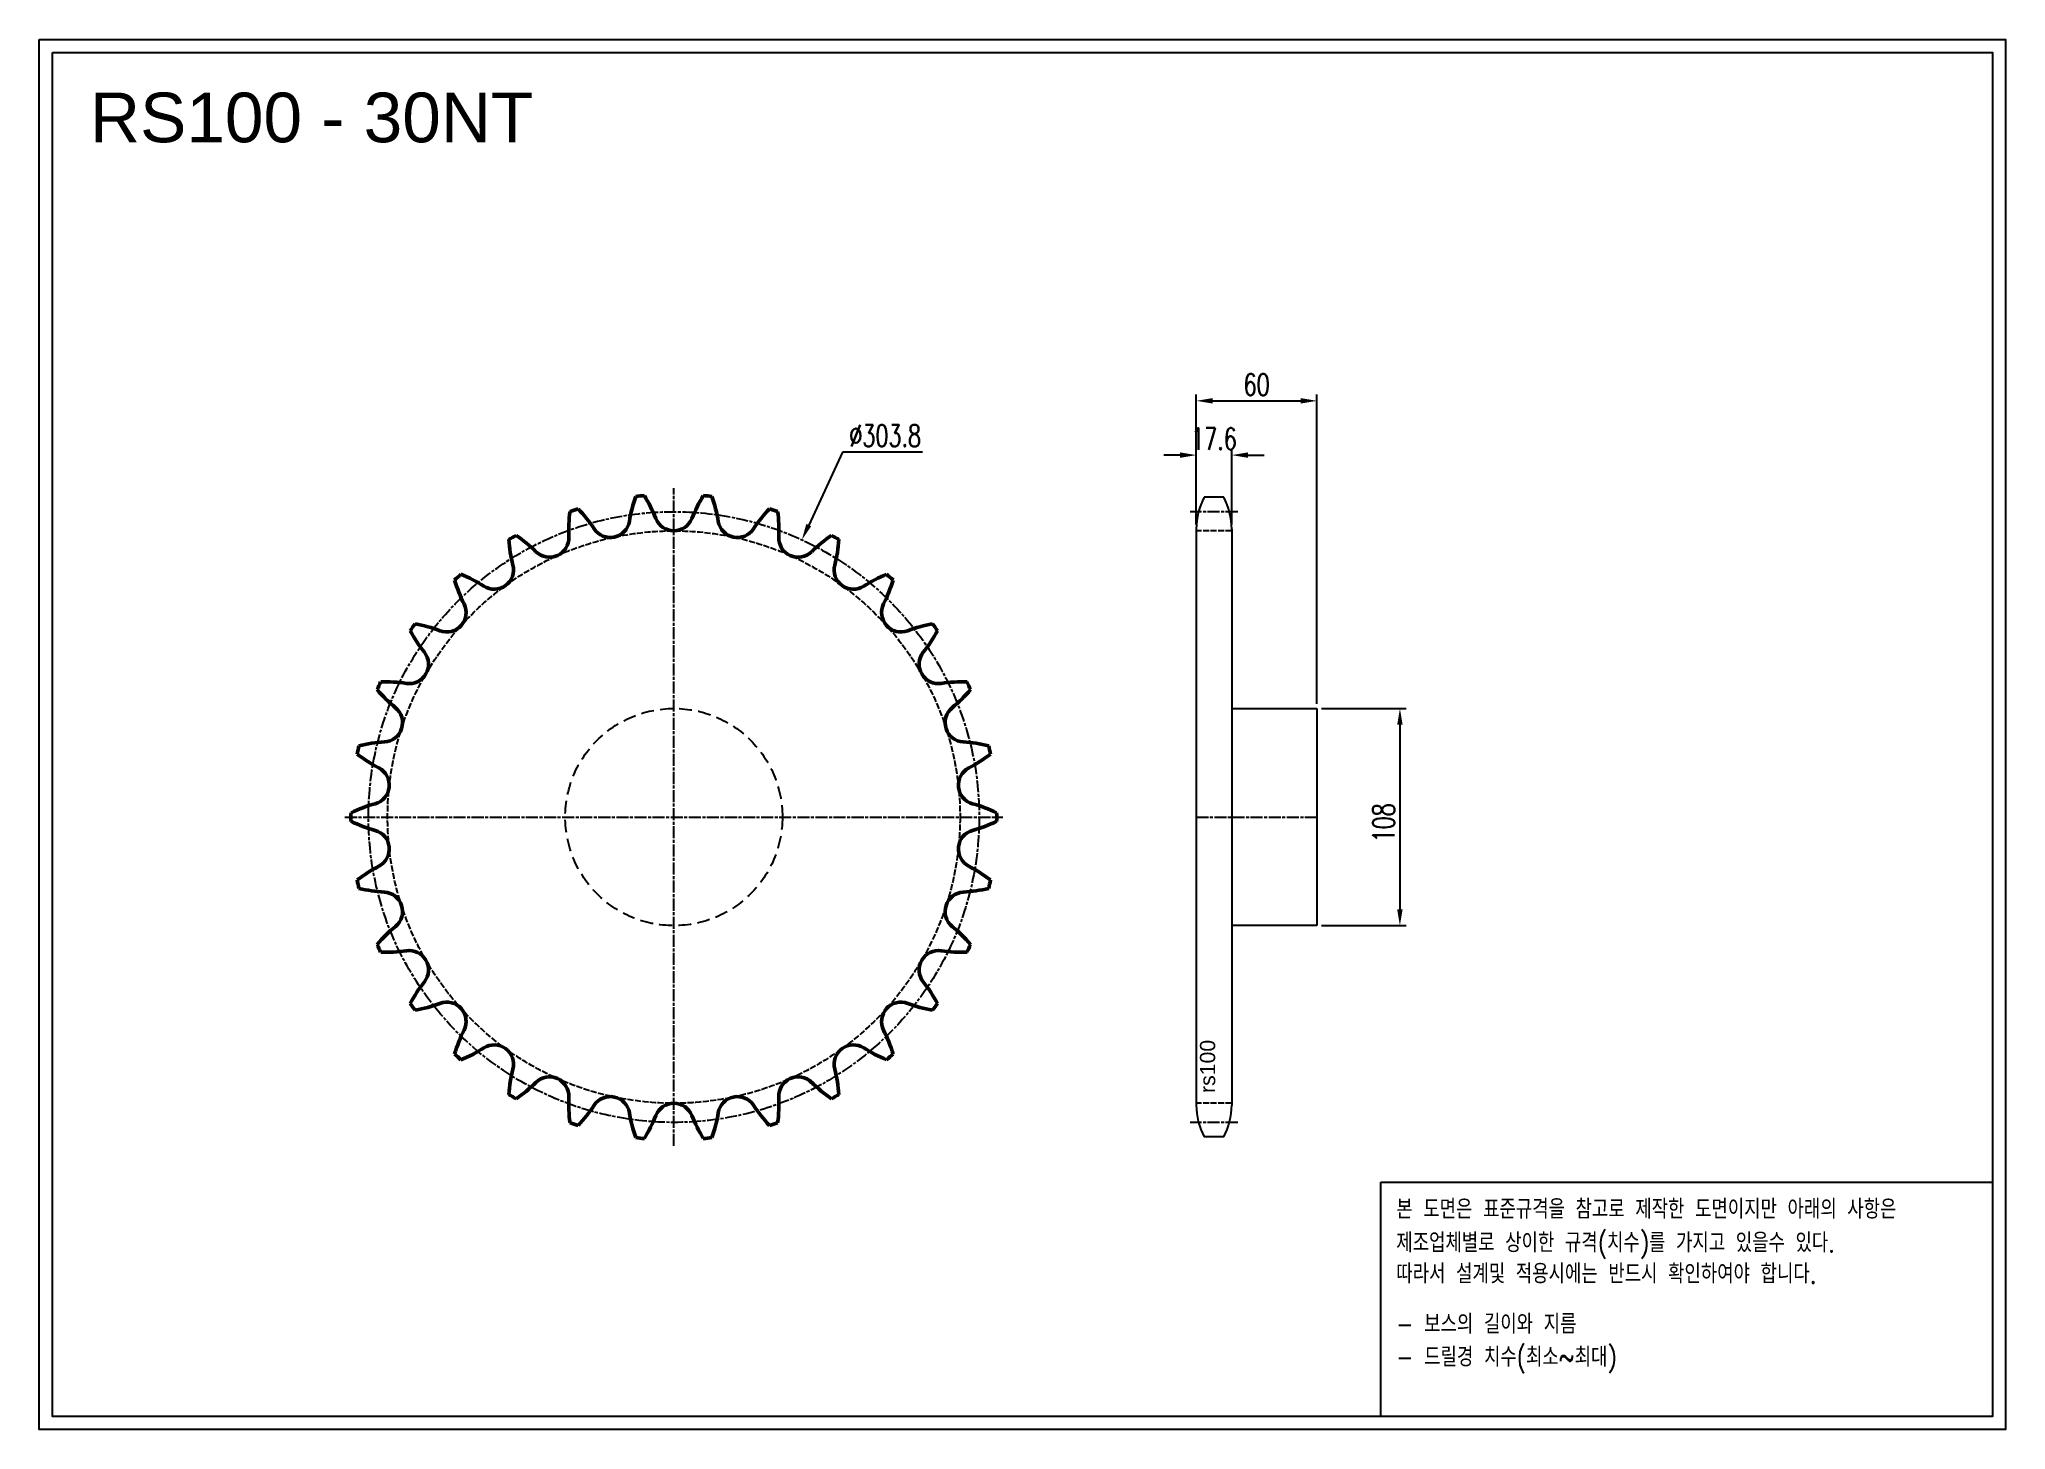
# Model space of a CAD drawing. Header units: millimetres. Extents: x -22502 to -21524, y 17237 to 17928.
import ezdxf

# ---------------------------------------------------------------- set-up
doc = ezdxf.new("R2010")
doc.units = ezdxf.units.MM
for name, pattern in [('AM_ISO02W050', [7.5, 6, -1.5]), ('AM_ISO02W050x2', [3.75, 3, -0.75]), ('AM_ISO08W050', [18, 12, -1.5, 3, -1.5]), ('AM_ISO08W050x2', [9, 6, -0.75, 1.5, -0.75]), ('HIDDEN', [9.525, 6.35, -3.175])]:
    doc.linetypes.add(name, pattern=pattern)
for name, color, linetype, lineweight in [('AM_0N', 7, 'Continuous', 50), ('AM_3N', 6, 'AM_ISO02W050', 25), ('AM_7', 4, 'AM_ISO08W050', 25), ('AM_7N', 4, 'AM_ISO08W050', 25)]:
    doc.layers.add(name, color=color, linetype=linetype, lineweight=lineweight)
doc.layers.add('HL', color=2, linetype='HIDDEN')
doc.layers.add('S-DIM', color=7, linetype='Continuous')
doc.styles.add('HAN', font='ROMANS.shx', dxfattribs={"width": 0.7, "bigfont": 'whgtxt.shx'})
doc.styles.add('HSG', font='SIMPLEX.shx', dxfattribs={"width": 0.7, "bigfont": 'HSG.shx'})
doc.styles.get("Standard").update_dxf_attribs({"font": 'arial.ttf'})
doc.dimstyles.new('APP23', dxfattribs={"dimscale": 4.5, "dimtxt": 2.4, "dimasz": 1.8, "dimexe": 0.7, "dimexo": 0.5, "dimgap": 0.6, "dimtad": 1, "dimtoh": 1, "dimdec": 1, "dimrnd": 0.01, "dimzin": 9, "dimdsep": 46, "dimtxsty": 'HSG', "dimcen": 0, "dimclrd": 1, "dimclre": 1, "dimclrt": 256, "dimazin": 2, "dimtp": 1, "dimtm": 1, "dimtfac": 0.5, "dimtdec": 1, "dimtix": 1, "dimtofl": 0, "dimtmove": 0, "dimatfit": 3, "dimfxl": 0, "dimtvp": 1, "dimtolj": 2, "dimlwd": -1, "dimlwe": -1, "dimarcsym": 0})

# ---------------------------------------------------------------- blocks, each defined once
blk = doc.blocks.new('*D1')
at = {"layer": 'Defpoints', "color": 0, "transparency": 16777216}
for p in [(-21909.12, 17721.58), (-21926.72, 17684.79), (-21909.12, 17684.79)]:
    blk.add_point(p, dxfattribs=at)
at = {"layer": 'S-DIM', "color": 1, "transparency": 16777216}
for p, q in [((-21934.82, 17721.58), (-21942.92, 17721.58)), ((-21926.72, 17687.04), (-21926.72, 17724.73)), ((-21909.12, 17687.04), (-21909.12, 17724.73)), ((-21901.02, 17721.58), (-21892.92, 17721.58))]:
    blk.add_line(p, q, dxfattribs=at)
for points in [[(-21934.82, 17722.93), (-21934.82, 17720.23), (-21926.72, 17721.58)], [(-21901.02, 17722.93), (-21901.02, 17720.23), (-21909.12, 17721.58)]]:
    blk.add_solid(points, dxfattribs=at)
at = {"layer": 'S-DIM', "transparency": 16777216, "insert": (-21917.92, 17729.68), "char_height": 10.8, "attachment_point": 5, "style": 'HSG'}
blk.add_mtext('\\A2;17.6', dxfattribs=at)
blk = doc.blocks.new('*D2')
at = {"layer": 'Defpoints', "color": 0, "transparency": 16777216}
for p in [(-21866.72, 17748.58), (-21926.72, 17684.79), (-21866.72, 17595.57)]:
    blk.add_point(p, dxfattribs=at)
at = {"layer": 'S-DIM', "color": 1, "transparency": 16777216}
for p, q in [((-21926.72, 17687.04), (-21926.72, 17751.73)), ((-21866.72, 17597.82), (-21866.72, 17751.73)), ((-21918.62, 17748.58), (-21874.82, 17748.58))]:
    blk.add_line(p, q, dxfattribs=at)
for points in [[(-21918.62, 17749.93), (-21918.62, 17747.23), (-21926.72, 17748.58)], [(-21874.82, 17749.93), (-21874.82, 17747.23), (-21866.72, 17748.58)]]:
    blk.add_solid(points, dxfattribs=at)
at = {"layer": 'S-DIM', "transparency": 16777216, "insert": (-21896.72, 17756.68), "char_height": 10.8, "attachment_point": 5, "style": 'HSG'}
blk.add_mtext('\\A2;60', dxfattribs=at)
blk = doc.blocks.new('*D3')
at = {"layer": 'Defpoints', "color": 0, "transparency": 16777216}
for p in [(-21866.72, 17595.57), (-21866.72, 17487.57), (-21825.46, 17487.57)]:
    blk.add_point(p, dxfattribs=at)
at = {"layer": 'S-DIM', "color": 1, "transparency": 16777216}
for p, q in [((-21864.47, 17595.57), (-21822.31, 17595.57)), ((-21825.46, 17587.47), (-21825.46, 17495.67)), ((-21864.47, 17487.57), (-21822.31, 17487.57))]:
    blk.add_line(p, q, dxfattribs=at)
for points in [[(-21826.81, 17587.47), (-21824.11, 17587.47), (-21825.46, 17595.57)], [(-21826.81, 17495.67), (-21824.11, 17495.67), (-21825.46, 17487.57)]]:
    blk.add_solid(points, dxfattribs=at)
at = {"layer": 'S-DIM', "transparency": 16777216, "insert": (-21833.56, 17538.71), "char_height": 10.8, "attachment_point": 5, "rotation": 90, "style": 'HSG'}
blk.add_mtext('\\A2;108', dxfattribs=at)
blk = doc.blocks.new('*D4')
at = {"layer": 'Defpoints', "color": 0, "transparency": 16777216}
for p in [(-22122.87, 17679.44), (-22250.26, 17403.7)]:
    blk.add_point(p, dxfattribs=at)
at = {"layer": 'S-DIM', "color": 1, "transparency": 16777216}
for p, q in [((-22102.69, 17723.12), (-22119.47, 17686.79)), ((-22062.91, 17723.12), (-22102.69, 17723.12))]:
    blk.add_line(p, q, dxfattribs=at)
blk.add_solid([(-22120.7, 17687.36), (-22118.25, 17686.23), (-22122.87, 17679.44)], dxfattribs=at)
at = {"layer": 'S-DIM', "transparency": 16777216, "insert": (-22081.45, 17731.22), "char_height": 10.8, "attachment_point": 5, "style": 'HSG'}
blk.add_mtext('\\A2;∅303.8', dxfattribs=at)
blk = doc.blocks.new('notice1')
at = {"color": 4}
blk.add_lwpolyline([(-22142.12, 1735.9), (-22053.8, 1735.9), (-22053.8, 1702.07), (-22142.12, 1702.07)], close=True, dxfattribs=at)
at = {"color": 4, "style": 'HAN', "width": 0.8}
for s, p in [('본 도면은 표준규격을 참고로 제작한 도면이지만 아래의 사항은', (-22139.9, 1730.62)), ('제조업체별로 상이한 규격(치수)를 가지고 있을수 있다.', (-22139.9, 1725.78)), ('따라서 설계및 적용시에는 반드시 확인하여야 합니다.', (-22139.9, 1721.28)), ('- 보스의 길이와 지름', (-22139.9, 1714.03)), ('- 드릴경 치수(최소~최대)', (-22139.9, 1709.27))]:
    blk.add_text(s, height=2.7949, dxfattribs=at).set_placement(p)

msp = doc.modelspace()

# ---------------------------------------------------------------- linework, layer by layer
for p, q in [((-21913.1, 17700.69), (-21922.75, 17700.69)), ((-21926.72, 17684.79), (-21926.72, 17398.35)), ((-21909.12, 17684.79), (-21909.12, 17398.35)), ((-21909.12, 17595.57), (-21866.72, 17595.57)), ((-21866.72, 17595.57), (-21866.72, 17487.57)), ((-21866.72, 17487.57), (-21909.12, 17487.57)), ((-21913.1, 17382.45), (-21922.75, 17382.45))]:
    msp.add_line(p, q)
for points in [[(-22502.14, 17928.37), (-21524.18, 17928.37), (-21524.18, 17236.89), (-22502.14, 17236.89)], [(-22495.55, 17921.79), (-21530.76, 17921.79), (-21530.76, 17243.47), (-22495.55, 17243.47)]]:
    msp.add_lwpolyline(points, close=True)
for centre, start, end in [((-21892.92, 17684.79), 151.93881, 180), ((-21942.92, 17684.79), 0, 28.06119), ((-21892.92, 17398.35), 180, 208.06119), ((-21942.92, 17398.35), 331.93881, 0)]:
    msp.add_arc(centre, 33.8, start, end)
at = {"layer": 'AM_0N'}
for centre, radius, start, end in [((-22186.57, 17541.57), 160.57, 95.24051, 96.75949), ((-22263.58, 17663.2), 73.15, 21.5, 31.53761), ((-22109.55, 17663.2), 73.15, 148.46239, 158.5), ((-22186.57, 17541.57), 160.57, 83.24051, 84.75949), ((-22165.68, 17684.01), 73.15, 172.46239, 182.5), ((-22186.57, 17541.57), 160.57, 107.24051, 108.75949), ((-22287.19, 17644.53), 73.15, 33.5, 43.53761), ((-22136.53, 17676.56), 73.15, 160.46239, 170.5), ((-22236.61, 17676.56), 73.15, 9.5, 19.53761), ((-22085.95, 17644.53), 73.15, 136.46239, 146.5), ((-22186.57, 17541.57), 160.57, 71.24051, 72.75949), ((-22207.45, 17684.01), 73.15, 357.5, 7.53761), ((-22186.57, 17541.57), 160.57, 119.24051, 120.75949), ((-22306.39, 17621.36), 73.15, 45.5, 55.53761), ((-22218.16, 17690.22), 9.62, 213.5, 350.5), ((-22186.57, 17693.54), 9.62, 201.5, 338.5), ((-22154.97, 17690.22), 9.62, 189.5, 326.5), ((-22066.74, 17621.36), 73.15, 124.46239, 134.5), ((-22186.57, 17541.57), 160.57, 59.24051, 60.75949), ((-22195.76, 17685.24), 73.15, 184.46239, 194.5), ((-22248.38, 17680.4), 9.62, 225.5, 2.5), ((-22124.76, 17680.4), 9.62, 177.5, 314.5), ((-22177.38, 17685.24), 73.15, 345.5, 355.53761), ((-22186.57, 17541.57), 160.57, 131.24051, 132.75949), ((-22320.37, 17594.71), 73.15, 57.5, 67.53761), ((-22275.89, 17664.51), 9.62, 237.5, 14.5), ((-22097.24, 17664.51), 9.62, 165.5, 302.5), ((-22052.77, 17594.71), 73.15, 112.46239, 122.5), ((-22186.57, 17541.57), 160.57, 47.24051, 48.75949), ((-22225.43, 17680.19), 73.15, 196.46239, 206.5), ((-22147.71, 17680.19), 73.15, 333.5, 343.53761), ((-22299.5, 17643.26), 9.62, 249.5, 26.5), ((-22073.63, 17643.26), 9.62, 153.5, 290.5), ((-22186.57, 17541.57), 160.57, 143.24051, 144.75949), ((-22253.4, 17669.08), 73.15, 208.46239, 218.5), ((-22328.49, 17565.73), 73.15, 69.5, 79.53761), ((-22044.65, 17565.73), 73.15, 100.46239, 110.5), ((-22119.74, 17669.08), 73.15, 321.5, 331.53761), ((-22186.57, 17541.57), 160.57, 35.24051, 36.75949), ((-22318.18, 17617.55), 9.62, 261.5, 38.5), ((-22054.96, 17617.55), 9.62, 141.5, 278.5), ((-22186.57, 17541.57), 160.57, 155.24051, 156.75949), ((-22278.45, 17652.4), 73.15, 220.46239, 230.5), ((-22330.41, 17535.69), 73.15, 81.5, 91.53761), ((-22042.72, 17535.69), 73.15, 88.46239, 98.5), ((-22094.69, 17652.4), 73.15, 309.5, 319.53761), ((-22186.57, 17541.57), 160.57, 23.24051, 24.75949), ((-22331.1, 17588.53), 9.62, 273.5, 50.5), ((-22042.04, 17588.53), 9.62, 129.5, 266.5), ((-22186.57, 17541.57), 160.57, 167.24051, 168.75949), ((-22326.04, 17505.91), 73.15, 93.5, 103.53761), ((-22047.09, 17505.91), 73.15, 76.46239, 86.5), ((-22186.57, 17541.57), 160.57, 11.24051, 12.75949), ((-22299.48, 17630.87), 73.15, 232.46239, 242.5), ((-22337.7, 17557.45), 9.62, 285.5, 62.5), ((-22035.43, 17557.45), 9.62, 117.5, 254.5), ((-22073.65, 17630.87), 73.15, 297.5, 307.53761), ((-22315.58, 17477.69), 73.15, 105.5, 115.53761), ((-22057.55, 17477.69), 73.15, 64.46239, 74.5), ((-22186.57, 17541.57), 160.57, 179.24051, 180.75949), ((-22315.58, 17605.45), 73.15, 244.46239, 254.5), ((-22337.7, 17525.69), 9.62, 297.5, 74.5), ((-22035.43, 17525.69), 9.62, 105.5, 242.5), ((-22057.55, 17605.45), 73.15, 285.5, 295.53761), ((-22186.57, 17541.57), 160.57, 359.24051, 0.75949), ((-22299.48, 17452.27), 73.15, 117.5, 127.53761), ((-22073.65, 17452.27), 73.15, 52.46239, 62.5), ((-22186.57, 17541.57), 160.57, 191.24051, 192.75949), ((-22326.04, 17577.23), 73.15, 256.46239, 266.5), ((-22047.09, 17577.23), 73.15, 273.5, 283.53761), ((-22186.57, 17541.57), 160.57, 347.24051, 348.75949), ((-22331.1, 17494.61), 9.62, 309.5, 86.5), ((-22042.04, 17494.61), 9.62, 93.5, 230.5), ((-22278.45, 17430.74), 73.15, 129.5, 139.53761), ((-22094.69, 17430.74), 73.15, 40.46239, 50.5), ((-22186.57, 17541.57), 160.57, 203.24051, 204.75949), ((-22186.57, 17541.57), 160.57, 335.24051, 336.75949), ((-22330.41, 17547.45), 73.15, 268.46239, 278.5), ((-22318.18, 17465.59), 9.62, 321.5, 98.5), ((-22054.96, 17465.59), 9.62, 81.5, 218.5), ((-22042.72, 17547.45), 73.15, 261.5, 271.53761), ((-22253.4, 17414.06), 73.15, 141.5, 151.53761), ((-22119.74, 17414.06), 73.15, 28.46239, 38.5), ((-22186.57, 17541.57), 160.57, 215.24051, 216.75949), ((-22328.49, 17517.41), 73.15, 280.46239, 290.5), ((-22299.5, 17439.88), 9.62, 333.5, 110.5), ((-22073.63, 17439.88), 9.62, 69.5, 206.5), ((-22044.65, 17517.41), 73.15, 249.5, 259.53761), ((-22186.57, 17541.57), 160.57, 323.24051, 324.75949), ((-22225.43, 17402.95), 73.15, 153.5, 163.53761), ((-22275.89, 17418.63), 9.62, 345.5, 122.5), ((-22097.24, 17418.63), 9.62, 57.5, 194.5), ((-22147.71, 17402.95), 73.15, 16.46239, 26.5), ((-22186.57, 17541.57), 160.57, 227.24051, 228.75949), ((-22320.37, 17488.43), 73.15, 292.46239, 302.5), ((-22052.77, 17488.43), 73.15, 237.5, 247.53761), ((-22186.57, 17541.57), 160.57, 311.24051, 312.75949), ((-22195.76, 17397.9), 73.15, 165.5, 175.53761), ((-22306.39, 17461.78), 73.15, 304.46239, 314.5), ((-22248.38, 17402.74), 9.62, 357.5, 134.5), ((-22124.76, 17402.74), 9.62, 45.5, 182.5), ((-22066.74, 17461.78), 73.15, 225.5, 235.53761), ((-22177.38, 17397.9), 73.15, 4.46239, 14.5), ((-22186.57, 17541.57), 160.57, 239.24051, 240.75949), ((-22165.68, 17399.13), 73.15, 177.5, 187.53761), ((-22287.19, 17438.61), 73.15, 316.46239, 326.5), ((-22218.16, 17392.92), 9.62, 9.5, 146.5), ((-22186.57, 17389.6), 9.62, 21.5, 158.5), ((-22154.97, 17392.92), 9.62, 33.5, 170.5), ((-22085.95, 17438.61), 73.15, 213.5, 223.53761), ((-22207.45, 17399.13), 73.15, 352.46239, 2.5), ((-22186.57, 17541.57), 160.57, 299.24051, 300.75949), ((-22186.57, 17541.57), 160.57, 251.24051, 252.75949), ((-22136.53, 17406.58), 73.15, 189.5, 199.53761), ((-22263.58, 17419.94), 73.15, 328.46239, 338.5), ((-22109.55, 17419.94), 73.15, 201.5, 211.53761), ((-22236.61, 17406.58), 73.15, 340.46239, 350.5), ((-22186.57, 17541.57), 160.57, 287.24051, 288.75949), ((-22186.57, 17541.57), 160.57, 263.24051, 264.75949), ((-22186.57, 17541.57), 160.57, 275.24051, 276.75949)]:
    msp.add_arc(centre, radius, start, end, dxfattribs=at)
at = {"layer": 'AM_3N', "linetype": 'AM_ISO02W050x2'}
for p, q in [((-21909.12, 17683.92), (-21926.72, 17683.92)), ((-21909.12, 17399.22), (-21926.72, 17399.22))]:
    msp.add_line(p, q, dxfattribs=at)
msp.add_circle((-22186.57, 17541.57), 142.35, dxfattribs=at)
at = {"layer": 'AM_7', "linetype": 'AM_ISO08W050x2'}
for p, q in [((-21906.12, 17693.44), (-21929.72, 17693.44)), ((-21926.72, 17541.57), (-21866.72, 17541.57)), ((-21906.12, 17389.7), (-21929.72, 17389.7))]:
    msp.add_line(p, q, dxfattribs=at)
msp.add_circle((-22186.57, 17541.57), 151.87, dxfattribs=at)
at = {"layer": 'AM_7N', "linetype": 'AM_ISO08W050x2'}
for p, q in [((-22186.57, 17378), (-22186.57, 17705.14)), ((-22350.13, 17541.57), (-22023, 17541.57))]:
    msp.add_line(p, q, dxfattribs=at)
at = {"layer": 'HL'}
msp.add_circle((-22186.57, 17541.57), 54, dxfattribs=at)

# ---------------------------------------------------------------- block references
at = {"xscale": 3.443293421567999, "yscale": 3.443293421567999, "zscale": 3.443293421567999}
msp.add_blockref('notice1', (54406.93, 11382.75), dxfattribs=at)

# ---------------------------------------------------------------- texts
msp.add_text('RS100 - 30NT', height=24.696).set_placement((-22476.95, 17877.17))
at = {"insert": (-21924.9, 17404.35), "char_height": 7.56, "width": 32.5046, "attachment_point": 1, "rotation": 90}
msp.add_mtext('rs100', dxfattribs=at)

# ---------------------------------------------------------------- dimensions: what is measured, and where the dimension line sits
at = {"layer": 'S-DIM'}
dim = msp.add_linear_dim(base=(-21866.72, 17748.58), p1=(-21926.72, 17684.79), p2=(-21866.72, 17595.57), dimstyle='APP23', dxfattribs=at)
dim.commit()
dim.dimension.update_dxf_attribs({"geometry": '*D2', "text_midpoint": (-21896.72, 17756.68)})
dim = msp.add_diameter_dim_2p(p1=(-22250.26, 17403.7), p2=(-22122.87, 17679.44), dimstyle='APP23', dxfattribs=at)
dim.commit()
dim.dimension.update_dxf_attribs({"geometry": '*D4', "text_midpoint": (-22081.45, 17723.12), "dimtype": 131})
dim = msp.add_linear_dim(base=(-21909.12, 17721.58), p1=(-21926.72, 17684.79), p2=(-21909.12, 17684.79), dimstyle='APP23', dxfattribs=at)
dim.commit()
dim.dimension.update_dxf_attribs({"geometry": '*D1', "text_midpoint": (-21917.92, 17721.58), "dimtype": 128})
dim = msp.add_linear_dim(base=(-21825.46, 17487.57), p1=(-21866.72, 17595.57), p2=(-21866.72, 17487.57), angle=90, dimstyle='APP23', dxfattribs=at)
dim.commit()
dim.dimension.update_dxf_attribs({"geometry": '*D3', "text_midpoint": (-21825.46, 17538.71), "dimtype": 128})

doc.saveas('drawing.dxf')
